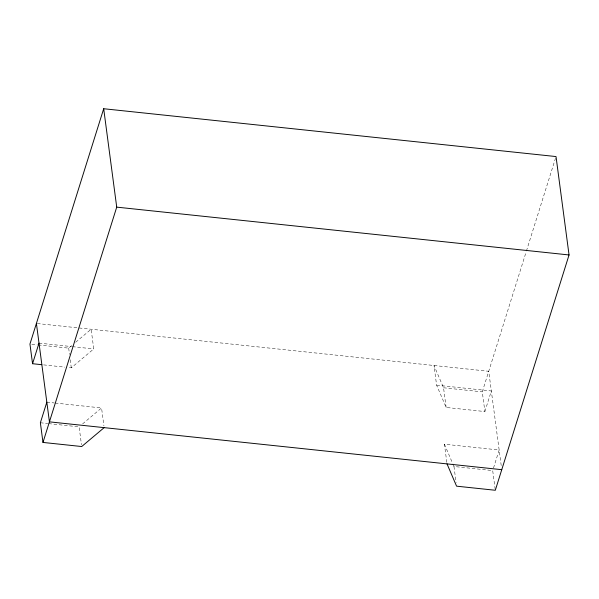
<?xml version="1.0" encoding="UTF-8"?>
<svg xmlns="http://www.w3.org/2000/svg" width="599" height="599" viewBox="0 0 599 599"><rect width="100%" height="100%" fill="white"/><g stroke="black" fill="none" stroke-linecap="round" stroke-linejoin="round"><path stroke-width="0.45" stroke-dasharray="3 2.25" d="M446.15 407.455L443.545 387.77L433.998 365.495L436.604 385.172L446.15 407.455L484.883 411.55L482.277 391.866L526.147 251.894M526.424 251.003L555.46 158.346M484.883 411.55L491.337 390.96L436.604 385.172M493.509 468.014L499.154 449.999L444.421 444.211L446.906 462.997M38.254 344.919L68.683 348.139L72.194 345.181M75.699 342.231L91.138 329.24L93.744 348.918L71.288 367.816L68.526 367.524M82.617 423.905L101.56 407.956L103.927 425.852M37.333 323.55L488.732 371.283L501.408 466.995M39.01 343.13L71.476 346.566M72.404 346.664L93.744 348.918M31.792 344.238L37.325 344.822M443.545 387.77L482.277 391.866M43.622 364.888L64.834 367.135M46.827 402.169L54.247 402.955M55.175 403.052L101.56 407.956M40.373 422.759L47.748 423.538M48.676 423.635L79.105 426.855L81.479 444.743M452.866 463.926L453.967 466.494L492.7 470.589L495.193 489.376M444.421 444.211L452.5 463.064M453.967 466.494L456.101 482.592M68.683 348.139L69.514 354.398M70.225 359.767L71.288 367.816"/><path stroke-width="0.9" d="M447.026 463.896L456.573 486.171L495.306 490.267L569.05 254.957L556.022 156.564L103.694 108.733L29.95 344.043L32.556 363.72L41.78 364.694M32.556 363.72L39.01 343.13M46.827 402.169L40.373 422.759L42.978 442.436L81.711 446.532L104.166 427.641M42.978 442.436L116.723 207.134L103.694 108.733M116.723 207.134L569.05 254.957M501.76 469.683L49.432 421.853L36.404 323.453"/></g></svg>
